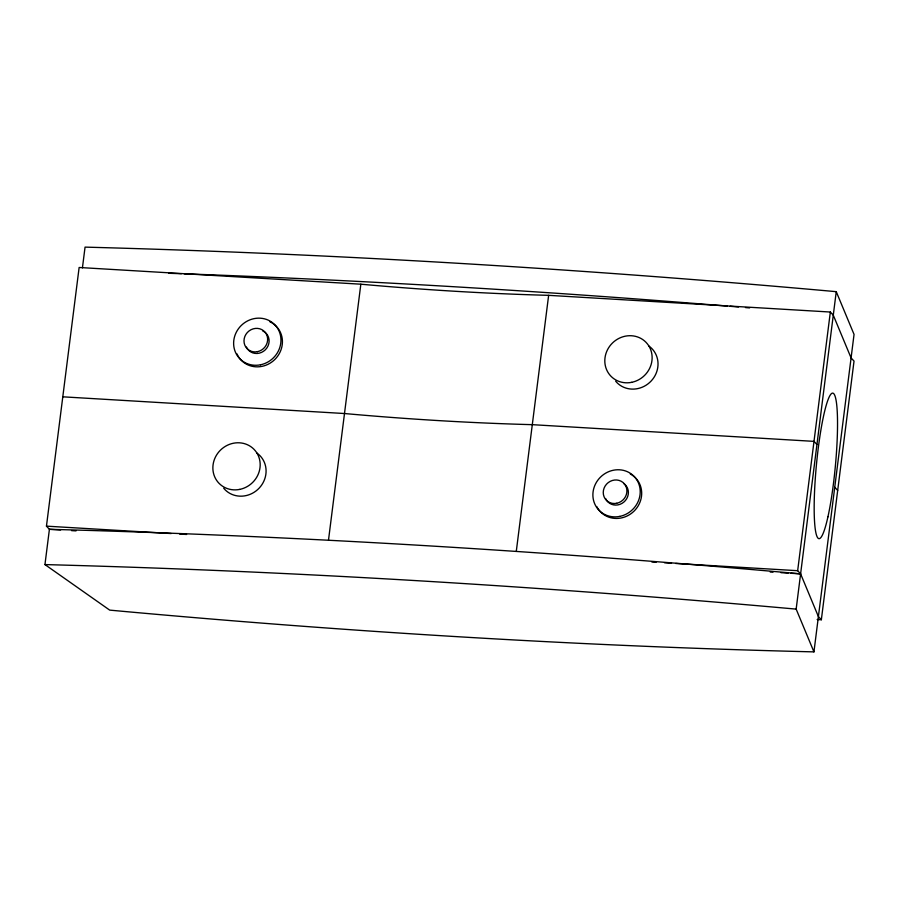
<?xml version="1.0" encoding="UTF-8"?>
<svg xmlns="http://www.w3.org/2000/svg" width="899" height="899" viewBox="0 0 899 899"><rect width="100%" height="100%" fill="white"/><g stroke="black" fill="none" stroke-linecap="round" stroke-linejoin="round"><path stroke-width="1.35" d="M821.349 619.748L818.405 616.602L800.604 573.854A3133.566 736.832 7.2 0 0 49.411 529.309L46.456 526.151L79.134 267.486L360.836 284.196A783.389 184.205 7.2 0 0 548.637 295.333L830.339 312.032L833.283 315.178L851.083 357.937L854.028 361.083L821.349 619.748L817.157 619.501M82.427 267.88L85.057 247.124A3133.566 736.832 7.2 0 1 836.25 291.669L854.05 334.417L813.943 651.876A2755.581 647.954 7.2 0 1 109.7 610.118L44.95 564.583L49.411 529.309L60.615 529.972M328.506 540.074L360.836 284.196M516.307 551.211L548.637 295.333M790.94 573.281L800.604 573.854L797.66 570.696L830.339 312.032M813.943 651.876L796.154 609.117L836.25 291.669M62.795 396.819L344.497 413.529A783.389 184.205 7.2 0 0 532.298 424.665L814 441.364L816.944 444.511M46.456 526.151L171.192 533.545M179.598 534.051L186.61 534.467M651.899 562.055L656.113 562.302M664.518 562.796L671.519 563.212M675.733 563.471L797.66 570.696M71.504 530.624L76.033 530.882M770.229 572.045L772.994 572.213M780.984 572.685L788.176 573.113M834.744 487.269L837.688 490.416M256.732 452.95A24.385 22.801 -43.1 0 1 259.238 488.045A24.385 22.801 -43.1 0 1 223.727 488.269M623.704 483.482A12.193 11.406 -43.1 0 1 623.805 502.125A12.193 11.406 -43.1 0 1 605.645 498.597M630.289 473.975A24.385 22.801 -43.1 0 1 633.941 511.228A24.385 22.801 -43.1 0 1 596.722 506.53M648.673 345.89A24.385 22.801 -43.1 0 1 651.179 380.985A24.385 22.801 -43.1 0 1 615.669 381.21M262.699 330.899A12.193 11.406 -43.1 0 1 265.329 349.801A12.193 11.406 -43.1 0 1 246.382 346.992M273.071 323.618A24.385 22.801 -43.1 0 1 273.262 360.904A24.385 22.801 -43.1 0 1 236.954 353.846M269.947 321.831A24.385 22.801 -43.1 0 1 272.071 322.977M168.922 273.285A3133.566 736.832 7.2 0 1 181.407 273.723M184.183 273.824A3133.566 736.832 7.2 0 1 727.392 306.076M730.179 306.301A3133.566 736.832 7.2 0 1 738.517 306.997M745.473 307.57A3133.566 736.832 7.2 0 1 749.642 307.919M44.95 564.583A3133.566 736.832 7.2 0 1 796.154 609.117M239.741 489.393A24.385 22.801 -43.1 0 0 255.226 450.68A24.385 22.801 -43.1 0 0 214.625 458.883A24.385 22.801 -43.1 0 0 239.741 489.393M619.759 516.397A24.385 22.801 -43.1 0 0 635.256 477.672A24.385 22.801 -43.1 0 0 594.644 485.887A24.385 22.801 -43.1 0 0 619.759 516.397M616.68 503.283A12.193 11.406 -43.1 0 0 624.434 483.92A12.193 11.406 -43.1 0 0 604.128 488.022A12.193 11.406 -43.1 0 0 616.68 503.283M631.671 382.333A24.385 22.801 -43.1 0 0 647.168 343.609A24.385 22.801 -43.1 0 0 606.567 351.824A24.385 22.801 -43.1 0 0 631.671 382.333M260.496 364.792A24.385 22.801 -43.1 0 0 275.993 326.067A24.385 22.801 -43.1 0 0 235.381 334.282A24.385 22.801 -43.1 0 0 260.496 364.792M257.417 351.678A12.193 11.406 -43.1 0 0 265.171 332.315A12.193 11.406 -43.1 0 0 244.865 336.428A12.193 11.406 -43.1 0 0 257.417 351.678M827.923 516.869A73.156 9.496 -84.6 0 0 834.755 395.346A73.156 9.496 -84.6 0 0 814.854 485.46A73.156 9.496 -84.6 0 0 827.923 516.869"/></g></svg>
